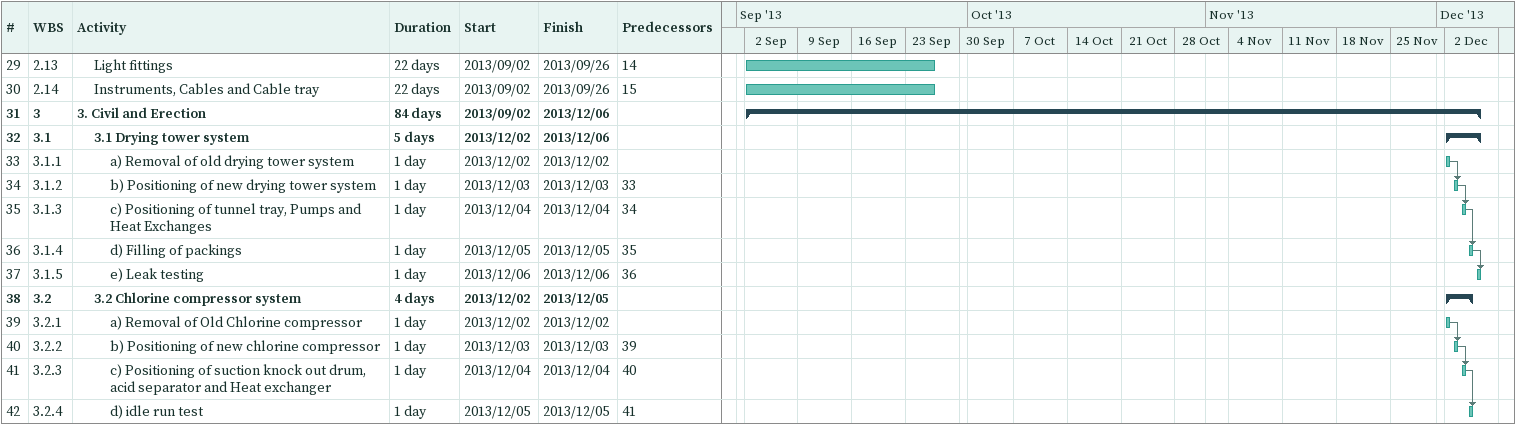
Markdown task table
| ID | WBS | Task | Duration | Start | Finish | Predecessors |
|---|---|---|---|---|---|---|
| 29 | 2.13 | Light fittings | 22d | 2013-09-02 | 2013-09-26 | 14 |
| 30 | 2.14 | Instruments, Cables and Cable tray | 22d | 2013-09-02 | 2013-09-26 | 15 |
| 31 | 3 | **3. Civil and Erection** | 84d | 2013-09-02 | 2013-12-06 |  |
| 32 | 3.1 | **3.1 Drying tower system** | 5d | 2013-12-02 | 2013-12-06 |  |
| 33 | 3.1.1 | a) Removal of old drying tower system | 1d | 2013-12-02 | 2013-12-02 |  |
| 34 | 3.1.2 | b) Positioning of new drying tower system | 1d | 2013-12-03 | 2013-12-03 | 33 |
| 35 | 3.1.3 | c) Positioning of tunnel tray, Pumps and Heat Exchanges | 1d | 2013-12-04 | 2013-12-04 | 34 |
| 36 | 3.1.4 | d) Filling of packings | 1d | 2013-12-05 | 2013-12-05 | 35 |
| 37 | 3.1.5 | e) Leak testing | 1d | 2013-12-06 | 2013-12-06 | 36 |
| 38 | 3.2 | **3.2 Chlorine compressor system** | 4d | 2013-12-02 | 2013-12-05 |  |
| 39 | 3.2.1 | a) Removal of Old Chlorine compressor | 1d | 2013-12-02 | 2013-12-02 |  |
| 40 | 3.2.2 | b) Positioning of new chlorine compressor | 1d | 2013-12-03 | 2013-12-03 | 39 |
| 41 | 3.2.3 | c) Positioning of suction knock out drum, acid separator and Heat exchanger | 1d | 2013-12-04 | 2013-12-04 | 40 |
| 42 | 3.2.4 | d) idle run test | 1d | 2013-12-05 | 2013-12-05 | 41 |
